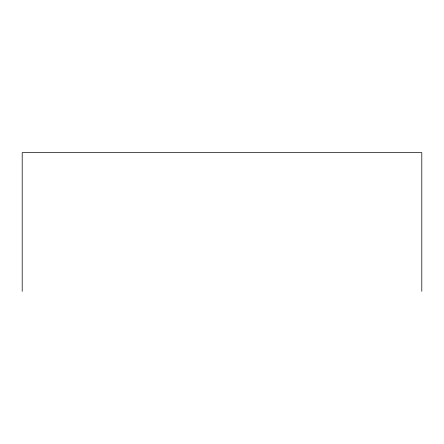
<?xml version="1.0" encoding="UTF-8"?>
<svg xmlns="http://www.w3.org/2000/svg" width="444" height="444" viewBox="0 0 444 444"><rect width="100%" height="100%" fill="white"/><g stroke="black" fill="none" stroke-linecap="round" stroke-linejoin="round"><path stroke-width="0.67" d="M421.8 291.347L421.8 152.653L22.2 152.653L22.2 291.347"/></g></svg>
